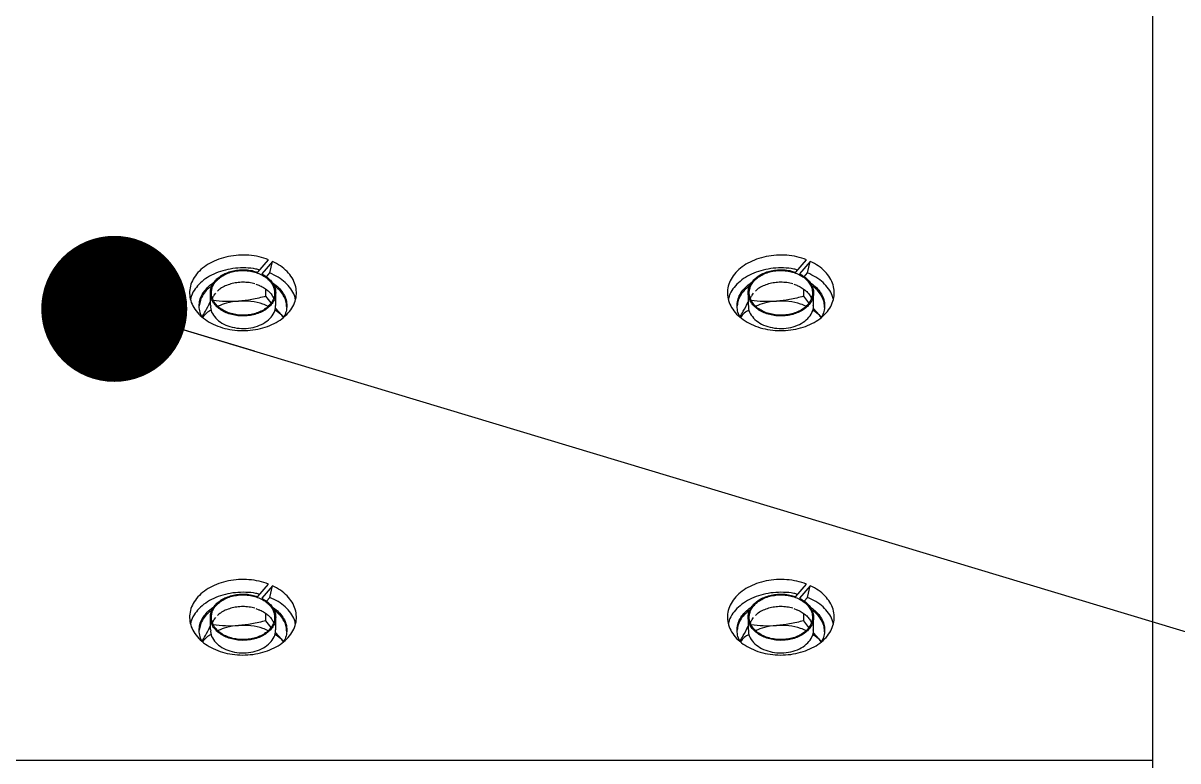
# Model space of a CAD drawing. Header units: millimetres. Extents: x 1293 to 41893, y 1011 to 26911.
# Drawn here: x 23953.2 to 24196.6, y 15630.2 to 15785.6 of the extents above; entities that cross this region are included whole.
import ezdxf

# ---------------------------------------------------------------- set-up
doc = ezdxf.new("R2010")
doc.units = ezdxf.units.MM
doc.header["$LTSCALE"] = 50
doc.layers.add('CAPA_1', color=7, linetype='Continuous')
doc.layers.add('MAQUINAS', color=11, linetype='Continuous')
doc.dimstyles.new('SLDDIMSTYLE2', dxfattribs={"dimtxt": 0.18, "dimasz": 30.769231, "dimexe": 0, "dimexo": 0.0625, "dimgap": 0, "dimtad": 0, "dimtih": 1, "dimtoh": 1, "dimdec": 0, "dimrnd": 1e-09, "dimzin": 0, "dimdsep": 46, "dimtxsty": 'Standard', "dimblk1": 'DOT', "dimblk2": 'DOT', "dimsah": 1, "dimcen": 0.09, "dimadec": 0, "dimazin": 0, "dimtfac": 30.769231, "dimtdec": 0, "dimtofl": 0, "dimtmove": 0, "dimatfit": 3, "dimldrblk": 'DOT', "dimfxl": 1, "dimfrac": 2, "dimtolj": 1, "dimtzin": 0, "dimarcsym": 0})

# ---------------------------------------------------------------- blocks, each defined once
blk = doc.blocks.new('_Dot')
at = {"color": 0, "linetype": 'ByBlock', "lineweight": -2}
blk.add_line((-0.5, 0), (-1, 0), dxfattribs=at)
at = {"color": 0, "linetype": 'ByBlock', "const_width": 0.5}
blk.add_lwpolyline([(-0.25, 0, 1), (0.25, 0, 1)], format="xyb", close=True, dxfattribs=at)

msp = doc.modelspace()

# ---------------------------------------------------------------- linework, layer by layer
at = {"layer": 'MAQUINAS', "linetype": 'Continuous', "lineweight": 25}
for p, q in [((24191.2425232, 16518.0450346), (24191.2425232, 15451.3783679)), ((24002.7019872, 15733.1192229), (24004.9546957, 15735.7724046)), ((24005.7748947, 15735.4242058), (24003.5221861, 15732.7710242)), ((24005.2007534, 15732.9690563), (24005.7748947, 15735.4242058)), ((24116.0353205, 15733.1192229), (24118.288029, 15735.7724046)), ((24119.108228, 15735.4242058), (24116.8555195, 15732.7710242)), ((24118.5340867, 15732.9690563), (24119.108228, 15735.4242058)), ((24004.5210803, 15732.168555), (24005.2007534, 15732.9690563)), ((24117.8544136, 15732.168555), (24118.5340867, 15732.9690563)), ((23992.8989324, 15730.1662706), (23992.8989324, 15729.8789931)), ((24002.2893695, 15730.5994219), (24002.9196594, 15730.3747244)), ((24106.2322657, 15730.1662706), (24106.2322657, 15729.8789931)), ((24115.6227029, 15730.5994219), (24116.2529928, 15730.3747244)), ((23992.6891899, 15728.7802435), (23992.6891899, 15726.1463276)), ((23993.531394, 15728.3228307), (23993.8197619, 15728.7288413)), ((24004.3960716, 15728.0537368), (24004.3960716, 15729.5654661)), ((24005.4991478, 15726.6493551), (24004.3960716, 15728.0537368)), ((24006.4625232, 15726.1463276), (24006.4625232, 15728.7802435)), ((24106.0225232, 15728.7802435), (24106.0225232, 15726.1463276)), ((24106.8647273, 15728.3228307), (24107.1530952, 15728.7288413)), ((24117.7294049, 15728.0537368), (24117.7294049, 15729.5654661)), ((24118.8324811, 15726.6493551), (24117.7294049, 15728.0537368)), ((24119.7958566, 15726.1463276), (24119.7958566, 15728.7802435)), ((24007.7345337, 15724.0914085), (24006.2692842, 15725.2092343)), ((24007.7345337, 15724.0914085), (24006.393251, 15725.5588323)), ((24121.067867, 15724.0914085), (24119.6026175, 15725.2092343)), ((24121.067867, 15724.0914085), (24119.7265843, 15725.5588323)), ((24008.0899994, 15723.6152156), (24007.7345337, 15724.0914085)), ((24007.7345337, 15724.0914085), (24008.175851, 15723.6936296)), ((24121.4233327, 15723.6152156), (24121.067867, 15724.0914085)), ((24121.067867, 15724.0914085), (24121.5091844, 15723.6936296)), ((24002.7019872, 15664.7655674), (24004.9546957, 15667.4187491)), ((24005.7748947, 15667.0705503), (24003.5221861, 15664.4173686)), ((24005.2007534, 15664.6154008), (24005.7748947, 15667.0705503)), ((24116.0353205, 15664.7655674), (24118.288029, 15667.4187491)), ((24119.108228, 15667.0705503), (24116.8555195, 15664.4173686)), ((24118.5340867, 15664.6154008), (24119.108228, 15667.0705503)), ((24004.5210803, 15663.8148995), (24005.2007534, 15664.6154008)), ((24117.8544136, 15663.8148995), (24118.5340867, 15664.6154008)), ((23992.8989324, 15661.8126151), (23992.8989324, 15661.5253376)), ((24002.2893695, 15662.2457663), (24002.9196594, 15662.0210689)), ((24106.2322657, 15661.8126151), (24106.2322657, 15661.5253376)), ((24115.6227029, 15662.2457663), (24116.2529928, 15662.0210689)), ((23992.6891899, 15660.426588), (23992.6891899, 15657.7926721)), ((23993.531394, 15659.9691752), (23993.8197619, 15660.3751858)), ((24004.3960716, 15659.7000813), (24004.3960716, 15661.2118105)), ((24005.4991478, 15658.2956996), (24004.3960716, 15659.7000813)), ((24006.4625232, 15657.7926721), (24006.4625232, 15660.426588)), ((24106.0225232, 15660.426588), (24106.0225232, 15657.7926721)), ((24106.8647273, 15659.9691752), (24107.1530952, 15660.3751858)), ((24117.7294049, 15659.7000813), (24117.7294049, 15661.2118105)), ((24118.8324811, 15658.2956996), (24117.7294049, 15659.7000813)), ((24119.7958566, 15657.7926721), (24119.7958566, 15660.426588)), ((24007.7345337, 15655.737753), (24006.2692842, 15656.8555788)), ((24007.7345337, 15655.737753), (24006.393251, 15657.2051768)), ((24121.067867, 15655.737753), (24119.6026175, 15656.8555788)), ((24121.067867, 15655.737753), (24119.7265843, 15657.2051768)), ((24008.0899994, 15655.2615601), (24007.7345337, 15655.737753)), ((24007.7345337, 15655.737753), (24008.175851, 15655.3399741)), ((24121.4233327, 15655.2615601), (24121.067867, 15655.737753)), ((24121.067867, 15655.737753), (24121.5091844, 15655.3399741)), ((24191.2425232, 15630.2566986), (23211.2425232, 15630.2566986))]:
    msp.add_line(p, q, dxfattribs=at)
for points in [[(24004.9546957, 15735.7724046), (24004.2967837, 15735.9926462), (24002.9809598, 15736.4331294), (24000.825971, 15736.7375678), (23998.6386713, 15736.763179), (23996.4825522, 15736.4851993), (23994.443159, 15735.9204038), (23992.5954498, 15735.0882066), (23991.0088808, 15734.0201897), (23989.742695, 15732.7561739), (23988.8442728, 15731.343466), (23988.3472081, 15729.8348923), (23988.2700931, 15728.2868755), (23988.6158111, 15726.7573103), (23989.3714327, 15725.3034025), (23990.5086976, 15723.9795279), (23991.9850724, 15722.835199), (23993.745341, 15721.9132135), (23995.7236697, 15721.2480536), (23997.8460693, 15720.8645961), (24000.0331627, 15720.7771821), (24002.2031529, 15720.989081), (24004.2748828, 15721.4923678), (24006.1708699, 15722.2682195), (24007.8202054, 15723.2876201), (24009.1612022, 15724.5124419), (24010.1437152, 15725.8968852), (24010.7309695, 15727.3891409), (24010.9011106, 15728.9335155), (24010.6473693, 15730.4718145), (24009.9807509, 15731.94813), (24008.9205313, 15733.301187), (24007.5274683, 15734.5030018), (24006.3590859, 15735.1171378), (24005.7748947, 15735.4242058)], [(24118.288029, 15735.7724046), (24117.6301171, 15735.9926462), (24116.3142931, 15736.4331294), (24114.1593043, 15736.7375678), (24111.9720047, 15736.763179), (24109.8158855, 15736.4851993), (24107.7764923, 15735.9204038), (24105.9287831, 15735.0882066), (24104.3422141, 15734.0201897), (24103.0760283, 15732.7561739), (24102.1776061, 15731.343466), (24101.6805415, 15729.8348923), (24101.6034264, 15728.2868755), (24101.9491445, 15726.7573103), (24102.704766, 15725.3034025), (24103.8420309, 15723.9795279), (24105.3184057, 15722.835199), (24107.0786743, 15721.9132135), (24109.057003, 15721.2480536), (24111.1794027, 15720.8645961), (24113.366496, 15720.7771821), (24115.5364862, 15720.989081), (24117.6082161, 15721.4923678), (24119.5042033, 15722.2682195), (24121.1535387, 15723.2876201), (24122.4945355, 15724.5124419), (24123.4770485, 15725.8968852), (24124.0643028, 15727.3891409), (24124.234444, 15728.9335155), (24123.9807027, 15730.4718145), (24123.3140842, 15731.94813), (24122.2538646, 15733.301187), (24120.8608017, 15734.5030018), (24119.6924192, 15735.1171378), (24119.108228, 15735.4242058)], [(24003.5221861, 15732.7710242), (24003.8693545, 15732.5782299), (24004.5636913, 15732.1926414), (24005.3830168, 15731.4495429), (24005.9993264, 15730.6188708), (24006.3767654, 15729.7178024), (24006.5049997, 15728.7830322), (24006.3783685, 15727.8479569), (24006.0017799, 15726.9471999), (24005.3890063, 15726.1137979), (24004.5625873, 15725.3783991), (24003.552891, 15724.7680264), (24002.3970279, 15724.3051141), (24001.1374789, 15724.0066751), (23999.820536, 15723.883678), (23998.4946005, 15723.9406433), (23997.208404, 15724.1754773), (23996.0092181, 15724.5795492), (23994.941116, 15725.1380083), (23994.0433534, 15725.8303296), (23993.3489257, 15726.6310685), (23992.8833549, 15727.5107954), (23992.6637522, 15728.4371782), (23992.6981884, 15729.3761694), (23992.9853982, 15730.293259), (23993.5148247, 15731.15474), (23994.2670141, 15731.9289559), (23995.2143067, 15732.587432), (23996.321941, 15733.1060425), (23997.5490069, 15733.4654476), (23998.8511574, 15733.6534804), (24000.1777323, 15733.6593405), (24001.4904357, 15733.4973296), (24002.2981367, 15733.2452585), (24002.7019872, 15733.1192229)], [(23996.7929041, 15724.4965757), (23997.1997547, 15724.3837242), (23998.0134559, 15724.1580212), (23999.3227064, 15724.0412057), (24000.6340068, 15724.0946897), (24001.9067006, 15724.3314037), (24003.08927, 15724.7382356), (24004.1369686, 15725.300627), (24005.0093467, 15725.9966772), (24005.6729293, 15726.7997146), (24006.1022021, 15727.6788582), (24006.2806718, 15728.6003286), (24006.2014791, 15729.5287127), (24005.8676674, 15730.4283337), (24005.2920649, 15731.2646195), (24004.4967918, 15732.005432), (24003.5124099, 15732.6223024), (24002.3767485, 15733.0915247), (24001.1334503, 15733.3950668), (23999.8302947, 15733.5212638), (23998.5173612, 15733.4652661), (23997.245105, 15733.2292256), (23996.0624184, 15732.8222132), (23995.0147512, 15732.2598702), (23994.1423646, 15731.5638069), (23993.4787847, 15730.7607739), (23993.0495091, 15729.8816259), (23992.8710479, 15728.9601686), (23992.9502093, 15728.0317361), (23993.2841382, 15727.1322956), (23993.859303, 15726.2953363), (23994.6562093, 15725.5570375), (23995.6344963, 15724.9307856), (23996.4067682, 15724.6413123), (23996.7929041, 15724.4965757)], [(24116.8555195, 15732.7710242), (24117.2026879, 15732.5782299), (24117.8970247, 15732.1926414), (24118.7163502, 15731.4495429), (24119.3326597, 15730.6188708), (24119.7100987, 15729.7178024), (24119.8383331, 15728.7830322), (24119.7117019, 15727.8479569), (24119.3351132, 15726.9471999), (24118.7223397, 15726.1137979), (24117.8959206, 15725.3783991), (24116.8862243, 15724.7680264), (24115.7303613, 15724.3051141), (24114.4708123, 15724.0066751), (24113.1538694, 15723.883678), (24111.8279338, 15723.9406433), (24110.5417374, 15724.1754773), (24109.3425514, 15724.5795492), (24108.2744493, 15725.1380083), (24107.3766867, 15725.8303296), (24106.682259, 15726.6310685), (24106.2166883, 15727.5107954), (24105.9970855, 15728.4371782), (24106.0315217, 15729.3761694), (24106.3187315, 15730.293259), (24106.8481581, 15731.15474), (24107.6003474, 15731.9289559), (24108.5476401, 15732.587432), (24109.6552743, 15733.1060425), (24110.8823402, 15733.4654476), (24112.1844908, 15733.6534804), (24113.5110657, 15733.6593405), (24114.823769, 15733.4973296), (24115.63147, 15733.2452585), (24116.0353205, 15733.1192229)], [(24110.1262374, 15724.4965757), (24110.5330881, 15724.3837242), (24111.3467893, 15724.1580212), (24112.6560397, 15724.0412057), (24113.9673402, 15724.0946897), (24115.2400339, 15724.3314037), (24116.4226033, 15724.7382356), (24117.4703019, 15725.300627), (24118.34268, 15725.9966772), (24119.0062627, 15726.7997146), (24119.4355354, 15727.6788582), (24119.6140052, 15728.6003286), (24119.5348124, 15729.5287127), (24119.2010007, 15730.4283337), (24118.6253983, 15731.2646195), (24117.8301252, 15732.005432), (24116.8457432, 15732.6223024), (24115.7100818, 15733.0915247), (24114.4667836, 15733.3950668), (24113.163628, 15733.5212638), (24111.8506945, 15733.4652661), (24110.5784384, 15733.2292256), (24109.3957517, 15732.8222132), (24108.3480845, 15732.2598702), (24107.4756979, 15731.5638069), (24106.8121181, 15730.7607739), (24106.3828424, 15729.8816259), (24106.2043813, 15728.9601686), (24106.2835426, 15728.0317361), (24106.6174715, 15727.1322956), (24107.1926364, 15726.2953363), (24107.9895426, 15725.5570375), (24108.9678297, 15724.9307856), (24109.7401015, 15724.6413123), (24110.1262374, 15724.4965757)], [(24004.9546957, 15667.4187491), (24004.2967837, 15667.6389907), (24002.9809598, 15668.0794739), (24000.825971, 15668.3839123), (23998.6386713, 15668.4095235), (23996.4825522, 15668.1315438), (23994.443159, 15667.5667483), (23992.5954498, 15666.7345511), (23991.0088808, 15665.6665342), (23989.742695, 15664.4025184), (23988.8442728, 15662.9898105), (23988.3472081, 15661.4812368), (23988.2700931, 15659.93322), (23988.6158111, 15658.4036548), (23989.3714327, 15656.949747), (23990.5086976, 15655.6258724), (23991.9850724, 15654.4815435), (23993.745341, 15653.559558), (23995.7236697, 15652.8943981), (23997.8460693, 15652.5109405), (24000.0331627, 15652.4235266), (24002.2031529, 15652.6354255), (24004.2748828, 15653.1387123), (24006.1708699, 15653.914564), (24007.8202054, 15654.9339646), (24009.1612022, 15656.1587864), (24010.1437152, 15657.5432297), (24010.7309695, 15659.0354854), (24010.9011106, 15660.57986), (24010.6473693, 15662.118159), (24009.9807509, 15663.5944745), (24008.9205313, 15664.9475314), (24007.5274683, 15666.1493463), (24006.3590859, 15666.7634823), (24005.7748947, 15667.0705503)], [(24118.288029, 15667.4187491), (24117.6301171, 15667.6389907), (24116.3142931, 15668.0794739), (24114.1593043, 15668.3839123), (24111.9720047, 15668.4095235), (24109.8158855, 15668.1315438), (24107.7764923, 15667.5667483), (24105.9287831, 15666.7345511), (24104.3422141, 15665.6665342), (24103.0760283, 15664.4025184), (24102.1776061, 15662.9898105), (24101.6805415, 15661.4812368), (24101.6034264, 15659.93322), (24101.9491445, 15658.4036548), (24102.704766, 15656.949747), (24103.8420309, 15655.6258724), (24105.3184057, 15654.4815435), (24107.0786743, 15653.559558), (24109.057003, 15652.8943981), (24111.1794027, 15652.5109405), (24113.366496, 15652.4235266), (24115.5364862, 15652.6354255), (24117.6082161, 15653.1387123), (24119.5042033, 15653.914564), (24121.1535387, 15654.9339646), (24122.4945355, 15656.1587864), (24123.4770485, 15657.5432297), (24124.0643028, 15659.0354854), (24124.234444, 15660.57986), (24123.9807027, 15662.118159), (24123.3140842, 15663.5944745), (24122.2538646, 15664.9475314), (24120.8608017, 15666.1493463), (24119.6924192, 15666.7634823), (24119.108228, 15667.0705503)], [(24003.5221861, 15664.4173686), (24003.8693545, 15664.2245744), (24004.5636913, 15663.8389859), (24005.3830168, 15663.0958874), (24005.9993264, 15662.2652153), (24006.3767654, 15661.3641469), (24006.5049997, 15660.4293766), (24006.3783685, 15659.4943013), (24006.0017799, 15658.5935444), (24005.3890063, 15657.7601424), (24004.5625873, 15657.0247436), (24003.552891, 15656.4143709), (24002.3970279, 15655.9514586), (24001.1374789, 15655.6530196), (23999.820536, 15655.5300225), (23998.4946005, 15655.5869878), (23997.208404, 15655.8218218), (23996.0092181, 15656.2258937), (23994.941116, 15656.7843528), (23994.0433534, 15657.4766741), (23993.3489257, 15658.277413), (23992.8833549, 15659.1571399), (23992.6637522, 15660.0835227), (23992.6981884, 15661.0225139), (23992.9853982, 15661.9396035), (23993.5148247, 15662.8010845), (23994.2670141, 15663.5753004), (23995.2143067, 15664.2337765), (23996.321941, 15664.752387), (23997.5490069, 15665.111792), (23998.8511574, 15665.2998249), (24000.1777323, 15665.3056849), (24001.4904357, 15665.143674), (24002.2981367, 15664.891603), (24002.7019872, 15664.7655674)], [(23996.7929041, 15656.1429202), (23997.1997547, 15656.0300687), (23998.0134559, 15655.8043657), (23999.3227064, 15655.6875502), (24000.6340068, 15655.7410341), (24001.9067006, 15655.9777482), (24003.08927, 15656.3845801), (24004.1369686, 15656.9469715), (24005.0093467, 15657.6430217), (24005.6729293, 15658.4460591), (24006.1022021, 15659.3252027), (24006.2806718, 15660.2466731), (24006.2014791, 15661.1750572), (24005.8676674, 15662.0746782), (24005.2920649, 15662.9109639), (24004.4967918, 15663.6517765), (24003.5124099, 15664.2686469), (24002.3767485, 15664.7378692), (24001.1334503, 15665.0414113), (23999.8302947, 15665.1676083), (23998.5173612, 15665.1116106), (23997.245105, 15664.8755701), (23996.0624184, 15664.4685577), (23995.0147512, 15663.9062147), (23994.1423646, 15663.2101514), (23993.4787847, 15662.4071184), (23993.0495091, 15661.5279703), (23992.8710479, 15660.6065131), (23992.9502093, 15659.6780806), (23993.2841382, 15658.7786401), (23993.859303, 15657.9416808), (23994.6562093, 15657.203382), (23995.6344963, 15656.5771301), (23996.4067682, 15656.2876568), (23996.7929041, 15656.1429202)], [(24116.8555195, 15664.4173686), (24117.2026879, 15664.2245744), (24117.8970247, 15663.8389859), (24118.7163502, 15663.0958874), (24119.3326597, 15662.2652153), (24119.7100987, 15661.3641469), (24119.8383331, 15660.4293766), (24119.7117019, 15659.4943013), (24119.3351132, 15658.5935444), (24118.7223397, 15657.7601424), (24117.8959206, 15657.0247436), (24116.8862243, 15656.4143709), (24115.7303613, 15655.9514586), (24114.4708123, 15655.6530196), (24113.1538694, 15655.5300225), (24111.8279338, 15655.5869878), (24110.5417374, 15655.8218218), (24109.3425514, 15656.2258937), (24108.2744493, 15656.7843528), (24107.3766867, 15657.4766741), (24106.682259, 15658.277413), (24106.2166883, 15659.1571399), (24105.9970855, 15660.0835227), (24106.0315217, 15661.0225139), (24106.3187315, 15661.9396035), (24106.8481581, 15662.8010845), (24107.6003474, 15663.5753004), (24108.5476401, 15664.2337765), (24109.6552743, 15664.752387), (24110.8823402, 15665.111792), (24112.1844908, 15665.2998249), (24113.5110657, 15665.3056849), (24114.823769, 15665.143674), (24115.63147, 15664.891603), (24116.0353205, 15664.7655674)], [(24110.1262374, 15656.1429202), (24110.5330881, 15656.0300687), (24111.3467893, 15655.8043657), (24112.6560397, 15655.6875502), (24113.9673402, 15655.7410341), (24115.2400339, 15655.9777482), (24116.4226033, 15656.3845801), (24117.4703019, 15656.9469715), (24118.34268, 15657.6430217), (24119.0062627, 15658.4460591), (24119.4355354, 15659.3252027), (24119.6140052, 15660.2466731), (24119.5348124, 15661.1750572), (24119.2010007, 15662.0746782), (24118.6253983, 15662.9109639), (24117.8301252, 15663.6517765), (24116.8457432, 15664.2686469), (24115.7100818, 15664.7378692), (24114.4667836, 15665.0414113), (24113.163628, 15665.1676083), (24111.8506945, 15665.1116106), (24110.5784384, 15664.8755701), (24109.3957517, 15664.4685577), (24108.3480845, 15663.9062147), (24107.4756979, 15663.2101514), (24106.8121181, 15662.4071184), (24106.3828424, 15661.5279703), (24106.2043813, 15660.6065131), (24106.2835426, 15659.6780806), (24106.6174715, 15658.7786401), (24107.1926364, 15657.9416808), (24107.9895426, 15657.203382), (24108.9678297, 15656.5771301), (24109.7401015, 15656.2876568), (24110.1262374, 15656.1429202)]]:
    msp.add_open_spline(points, degree=3, dxfattribs=at)
for points, knots in [([(24003.1059746, 15733.5950289), (24002.8390985, 15733.6671488), (24001.8933109, 15733.9227362), (24000.1445638, 15734.0626095), (23997.9631792, 15734.0052021), (23995.8336036, 15733.6335035), (23993.8458623, 15732.9838987), (23992.073386, 15732.0744291), (23990.575705, 15730.9416325), (23989.4367633, 15729.6240239), (23988.7382483, 15728.4300201), (23988.5858927, 15727.6731942), (23988.535993, 15727.4253174)], [0, 0, 0, 0, 0.0442667192, 0.156877675, 0.2694886309, 0.3820995868, 0.4947105427, 0.6073214985, 0.7199324544, 0.8325434103, 0.9451543662, 1, 1, 1, 1]), ([(24010.6378163, 15727.3377719), (24010.576557, 15727.6335679), (24010.4099367, 15728.4381094), (24009.6817664, 15729.676133), (24008.5237096, 15730.9835625), (24007.0274116, 15732.123693), (24005.8096394, 15732.6872685), (24005.2007534, 15732.9690563)], [0, 0, 0, 0, 0.1269086701, 0.3451815026, 0.5634543351, 0.7817271675, 1, 1, 1, 1]), ([(24116.439308, 15733.5950289), (24116.1724318, 15733.6671488), (24115.2266443, 15733.9227362), (24113.4778971, 15734.0626095), (24111.2965126, 15734.0052021), (24109.1669369, 15733.6335035), (24107.1791956, 15732.9838987), (24105.4067194, 15732.0744291), (24103.9090383, 15730.9416325), (24102.7700966, 15729.6240239), (24102.0715816, 15728.4300201), (24101.919226, 15727.6731942), (24101.8693263, 15727.4253174)], [0, 0, 0, 0, 0.0442667192, 0.156877675, 0.2694886309, 0.3820995868, 0.4947105427, 0.6073214985, 0.7199324544, 0.8325434103, 0.9451543662, 1, 1, 1, 1]), ([(24123.9711496, 15727.3377719), (24123.9098904, 15727.6335679), (24123.74327, 15728.4381094), (24123.0150997, 15729.676133), (24121.8570429, 15730.9835625), (24120.360745, 15732.123693), (24119.1429728, 15732.6872685), (24118.5340867, 15732.9690563)], [0, 0, 0, 0, 0.1269086701, 0.3451815026, 0.5634543351, 0.7817271675, 1, 1, 1, 1]), ([(23991.0596496, 15723.5960352), (23991.0152271, 15723.6581035), (23990.6994632, 15724.0992977), (23990.4255842, 15725.013095), (23990.2831781, 15726.284872), (23990.5256533, 15727.5569107), (23991.09876, 15728.7750306), (23992.0186363, 15729.8720567), (23992.8162379, 15730.5975751), (23993.3556485, 15730.8871515), (23993.4165274, 15730.9198337)], [0, 0, 0, 0, 0.0260238684, 0.1849827559, 0.3439416434, 0.502900531, 0.6618594185, 0.8208183061, 0.9797771936, 1, 1, 1, 1]), ([(23993.0188703, 15730.2619672), (23992.6986327, 15730.0246213), (23991.9606051, 15729.4776281), (23991.1417674, 15728.4365314), (23990.5332452, 15727.2574596), (23990.4223344, 15726.4398467), (23990.3692423, 15726.0484626)], [0, 0, 0, 0, 0.2080204508, 0.4794090817, 0.7507977126, 1, 1, 1, 1]), ([(24002.0989506, 15730.6773415), (24001.6856567, 15730.7742898), (24000.8590688, 15730.9681864), (23999.5489861, 15731.0432026), (23998.2468245, 15730.95442), (23996.9886627, 15730.6915879), (23995.8302342, 15730.2630996), (23994.8795654, 15729.7546914), (23994.4091272, 15729.3441659), (23994.2126751, 15729.172733)], [0, 0, 0, 0, 0.1488756614, 0.2977513228, 0.4466269842, 0.5955026456, 0.744378307, 0.8932539685, 1, 1, 1, 1]), ([(24002.9196594, 15730.3747244), (24002.9967717, 15730.3481724), (24003.4246605, 15730.2008382), (24004.0973558, 15729.8128154), (24004.8988993, 15729.2274724), (24005.5114995, 15728.5509624), (24005.8848676, 15727.9935576), (24005.9852196, 15727.6612224), (24006.0093407, 15727.5813407)], [0, 0, 0, 0, 0.0484218878, 0.2686885188, 0.4887285324, 0.7088688261, 0.9300222995, 1, 1, 1, 1]), ([(24005.7176552, 15730.9351774), (24006.0986089, 15730.6753363), (24006.9027685, 15730.1268348), (24007.8167507, 15729.0989756), (24008.4825654, 15727.9421242), (24008.8236718, 15726.7120756), (24008.8154496, 15725.4643496), (24008.5721278, 15724.4127235), (24008.2127279, 15723.8255509), (24008.0866946, 15723.6196428)], [0, 0, 0, 0, 0.139771742, 0.2950457489, 0.4503197559, 0.6055937629, 0.7608677699, 0.9161417768, 1, 1, 1, 1]), ([(24008.7815297, 15725.6960311), (24008.7700887, 15726.0410943), (24008.7444727, 15726.8136765), (24008.2870118, 15727.9824769), (24007.4812563, 15729.1278959), (24006.7213641, 15729.9122751), (24006.1767752, 15730.2441081), (24006.0896281, 15730.2972092)], [0, 0, 0, 0, 0.2019016057, 0.4520492373, 0.7021968689, 0.9523445004, 1, 1, 1, 1]), ([(24104.392983, 15723.5960352), (24104.3485604, 15723.6581035), (24104.0327966, 15724.0992977), (24103.7589175, 15725.013095), (24103.6165114, 15726.284872), (24103.8589866, 15727.5569107), (24104.4320933, 15728.7750306), (24105.3519696, 15729.8720567), (24106.1495712, 15730.5975751), (24106.6889818, 15730.8871515), (24106.7498608, 15730.9198337)], [0, 0, 0, 0, 0.0260238684, 0.1849827559, 0.3439416434, 0.502900531, 0.6618594185, 0.8208183061, 0.9797771936, 1, 1, 1, 1]), ([(24106.3522037, 15730.2619672), (24106.031966, 15730.0246213), (24105.2939384, 15729.4776281), (24104.4751007, 15728.4365314), (24103.8665785, 15727.2574596), (24103.7556677, 15726.4398467), (24103.7025757, 15726.0484626)], [0, 0, 0, 0, 0.2080204508, 0.4794090817, 0.7507977126, 1, 1, 1, 1]), ([(24115.4322839, 15730.6773415), (24115.01899, 15730.7742898), (24114.1924022, 15730.9681864), (24112.8823194, 15731.0432026), (24111.5801578, 15730.95442), (24110.321996, 15730.6915879), (24109.1635675, 15730.2630996), (24108.2128987, 15729.7546914), (24107.7424605, 15729.3441659), (24107.5460085, 15729.172733)], [0, 0, 0, 0, 0.1488756614, 0.2977513228, 0.4466269842, 0.5955026456, 0.744378307, 0.8932539685, 1, 1, 1, 1]), ([(24116.2529928, 15730.3747244), (24116.330105, 15730.3481724), (24116.7579938, 15730.2008382), (24117.4306892, 15729.8128154), (24118.2322326, 15729.2274724), (24118.8448328, 15728.5509624), (24119.2182009, 15727.9935576), (24119.3185529, 15727.6612224), (24119.342674, 15727.5813407)], [0, 0, 0, 0, 0.0484218878, 0.2686885188, 0.4887285324, 0.7088688261, 0.9300222995, 1, 1, 1, 1]), ([(24119.0509885, 15730.9351774), (24119.4319423, 15730.6753363), (24120.2361018, 15730.1268348), (24121.150084, 15729.0989756), (24121.8158988, 15727.9421242), (24122.1570052, 15726.7120756), (24122.1487829, 15725.4643496), (24121.9054611, 15724.4127235), (24121.5460613, 15723.8255509), (24121.4200279, 15723.6196428)], [0, 0, 0, 0, 0.139771742, 0.2950457489, 0.4503197559, 0.6055937629, 0.7608677699, 0.9161417768, 1, 1, 1, 1]), ([(24122.1148631, 15725.6960311), (24122.1034221, 15726.0410943), (24122.0778061, 15726.8136765), (24121.6203451, 15727.9824769), (24120.8145896, 15729.1278959), (24120.0546974, 15729.9122751), (24119.5101085, 15730.2441081), (24119.4229615, 15730.2972092)], [0, 0, 0, 0, 0.2019016057, 0.4520492373, 0.7021968689, 0.9523445004, 1, 1, 1, 1]), ([(23993.1544906, 15727.6004638), (23993.2044234, 15727.7543755), (23993.2853745, 15728.0038977), (23993.4632404, 15728.2344782), (23993.531394, 15728.3228307)], [0, 0, 0, 0, 0.6168256867, 1, 1, 1, 1]), ([(23993.2808896, 15727.259819), (23994.1420626, 15727.1563142), (23995.9016856, 15726.9448242), (23997.719394, 15727.0099319), (23998.647502, 15727.0431753)], [0, 0, 0, 0, 0.4894076312, 1, 1, 1, 1]), ([(24004.3960716, 15728.0537368), (24003.4086341, 15727.803035), (24001.5230854, 15727.3243107), (23999.5752711, 15727.1338799), (23998.647502, 15727.0431753)], [0, 0, 0, 0, 0.523687075, 1, 1, 1, 1]), ([(24106.4878239, 15727.6004638), (24106.5377567, 15727.7543755), (24106.6187079, 15728.0038977), (24106.7965737, 15728.2344782), (24106.8647273, 15728.3228307)], [0, 0, 0, 0, 0.6168256867, 1, 1, 1, 1]), ([(24106.6142229, 15727.259819), (24107.4753959, 15727.1563142), (24109.2350189, 15726.9448242), (24111.0527273, 15727.0099319), (24111.9808353, 15727.0431753)], [0, 0, 0, 0, 0.4894076312, 1, 1, 1, 1]), ([(24117.7294049, 15728.0537368), (24116.7419675, 15727.803035), (24114.8564188, 15727.3243107), (24112.9086045, 15727.1338799), (24111.9808353, 15727.0431753)], [0, 0, 0, 0, 0.523687075, 1, 1, 1, 1]), ([(23990.9590527, 15723.7409691), (23991.1902781, 15724.1167292), (23991.7770401, 15725.0702653), (23992.3450286, 15726.2051824), (23992.6891899, 15726.8928626)], [0, 0, 0, 0, 0.3940701088, 1, 1, 1, 1]), ([(23992.8747562, 15725.1695733), (23992.5214789, 15724.96451), (23991.767925, 15724.5271024), (23991.3053582, 15723.9190327), (23991.0596496, 15723.5960352)], [0, 0, 0, 0, 0.46881493409, 1, 1, 1, 1]), ([(23992.7610569, 15726.1464937), (23992.7478388, 15725.9063547), (23992.7087707, 15725.1965868), (23993.2676347, 15724.0557329), (23994.3505042, 15722.8664784), (23995.8967289, 15721.9497873), (23997.7408952, 15721.3817892), (23999.7394296, 15721.2096871), (24001.724552, 15721.4477949), (24003.5285188, 15722.0762676), (24005.0143302, 15723.0431101), (24006.0097365, 15724.2671401), (24006.4830674, 15725.3496851), (24006.414862, 15725.9810372), (24006.3972232, 15726.1443136)], [0, 0, 0, 0, 0.0470837889, 0.1391634444, 0.2312430998, 0.3233227552, 0.4154024107, 0.5074820661, 0.5995617215, 0.691641377, 0.7837210324, 0.8758006879, 0.9678803433, 1, 1, 1, 1]), ([(23998.647502, 15727.0431753), (23997.7769867, 15726.9486743), (23996.219707, 15726.7796199), (23994.8741719, 15726.2063835), (23994.2807874, 15725.9535848)], [0, 0, 0, 0, 0.55899740235, 1, 1, 1, 1]), ([(24004.8691742, 15725.9304328), (24004.5041263, 15726.1062098), (24003.4181574, 15726.6291229), (24001.2616232, 15727.0630551), (23999.5188757, 15727.0498019), (23998.647502, 15727.0431753)], [0, 0, 0, 0, 0.2020310754, 0.6010155377, 1, 1, 1, 1]), ([(24104.2773615, 15723.7158372), (24104.5136291, 15724.099645), (24105.105453, 15725.0610402), (24105.6783425, 15726.2053711), (24106.0225232, 15726.8928626)], [0, 0, 0, 0, 0.3992195998, 1, 1, 1, 1]), ([(24106.2080895, 15725.1695733), (24105.8545902, 15724.9646402), (24105.1083336, 15724.5320152), (24104.6500651, 15723.9304868), (24104.4088769, 15723.6139004)], [0, 0, 0, 0, 0.4736966407, 1, 1, 1, 1]), ([(24106.0943902, 15726.1464937), (24106.0811721, 15725.9063547), (24106.0421041, 15725.1965868), (24106.600968, 15724.0557329), (24107.6838375, 15722.8664784), (24109.2300622, 15721.9497873), (24111.0742286, 15721.3817892), (24113.072763, 15721.2096871), (24115.0578853, 15721.4477949), (24116.8618521, 15722.0762676), (24118.3476636, 15723.0431101), (24119.3430698, 15724.2671401), (24119.8164008, 15725.3496851), (24119.7481953, 15725.9810372), (24119.7305565, 15726.1443136)], [0, 0, 0, 0, 0.0470837889, 0.1391634444, 0.2312430998, 0.3233227552, 0.4154024107, 0.5074820661, 0.5995617215, 0.691641377, 0.7837210324, 0.8758006879, 0.9678803433, 1, 1, 1, 1]), ([(24111.9808353, 15727.0431753), (24111.11032, 15726.9486743), (24109.5530404, 15726.7796199), (24108.2075052, 15726.2063835), (24107.6141207, 15725.9535848)], [0, 0, 0, 0, 0.5589974024, 1, 1, 1, 1]), ([(24118.2025075, 15725.9304328), (24117.8374596, 15726.1062098), (24116.7514908, 15726.6291229), (24114.5949565, 15727.0630551), (24112.8522091, 15727.0498019), (24111.9808353, 15727.0431753)], [0, 0, 0, 0, 0.2020310754, 0.6010155377, 1, 1, 1, 1]), ([(24003.1059746, 15665.2413734), (24002.8390985, 15665.3134933), (24001.8933109, 15665.5690807), (24000.1445638, 15665.708954), (23997.9631792, 15665.6515466), (23995.8336036, 15665.279848), (23993.8458623, 15664.6302432), (23992.073386, 15663.7207736), (23990.575705, 15662.587977), (23989.4367633, 15661.2703684), (23988.7382483, 15660.0763645), (23988.5858927, 15659.3195386), (23988.535993, 15659.0716619)], [0, 0, 0, 0, 0.0442667192, 0.156877675, 0.2694886309, 0.3820995868, 0.4947105427, 0.6073214985, 0.7199324544, 0.8325434103, 0.9451543662, 1, 1, 1, 1]), ([(24010.6378163, 15658.9841164), (24010.576557, 15659.2799123), (24010.4099367, 15660.0844539), (24009.6817664, 15661.3224775), (24008.5237096, 15662.629907), (24007.0274116, 15663.7700375), (24005.8096394, 15664.333613), (24005.2007534, 15664.6154008)], [0, 0, 0, 0, 0.1269086701, 0.3451815026, 0.5634543351, 0.7817271675, 1, 1, 1, 1]), ([(24116.439308, 15665.2413734), (24116.1724318, 15665.3134933), (24115.2266443, 15665.5690807), (24113.4778971, 15665.708954), (24111.2965126, 15665.6515466), (24109.1669369, 15665.279848), (24107.1791956, 15664.6302432), (24105.4067194, 15663.7207736), (24103.9090383, 15662.587977), (24102.7700966, 15661.2703684), (24102.0715816, 15660.0763645), (24101.919226, 15659.3195386), (24101.8693263, 15659.0716619)], [0, 0, 0, 0, 0.04426671917, 0.15687767504, 0.26948863092, 0.3820995868, 0.49471054267, 0.60732149855, 0.71993245442, 0.8325434103, 0.94515436618, 1, 1, 1, 1]), ([(24123.9711496, 15658.9841164), (24123.9098904, 15659.2799123), (24123.74327, 15660.0844539), (24123.0150997, 15661.3224775), (24121.8570429, 15662.629907), (24120.360745, 15663.7700375), (24119.1429728, 15664.333613), (24118.5340867, 15664.6154008)], [0, 0, 0, 0, 0.1269086701, 0.3451815026, 0.5634543351, 0.7817271675, 1, 1, 1, 1]), ([(23991.0596496, 15655.2423796), (23991.0152271, 15655.304448), (23990.6994632, 15655.7456421), (23990.4255842, 15656.6594395), (23990.2831781, 15657.9312164), (23990.5256533, 15659.2032552), (23991.09876, 15660.4213751), (23992.0186363, 15661.5184011), (23992.8162379, 15662.2439196), (23993.3556485, 15662.533496), (23993.4165274, 15662.5661782)], [0, 0, 0, 0, 0.0260238684, 0.1849827559, 0.3439416434, 0.502900531, 0.6618594185, 0.8208183061, 0.9797771936, 1, 1, 1, 1]), ([(23993.0188703, 15661.9083116), (23992.6986327, 15661.6709658), (23991.9606051, 15661.1239726), (23991.1417674, 15660.0828759), (23990.5332452, 15658.9038041), (23990.4223344, 15658.0861912), (23990.3692423, 15657.694807)], [0, 0, 0, 0, 0.2080204508, 0.4794090817, 0.7507977126, 1, 1, 1, 1]), ([(24002.0989506, 15662.323686), (24001.6856567, 15662.4206343), (24000.8590688, 15662.6145308), (23999.5489861, 15662.6895471), (23998.2468245, 15662.6007645), (23996.9886627, 15662.3379323), (23995.8302342, 15661.9094441), (23994.8795654, 15661.4010359), (23994.4091272, 15660.9905104), (23994.2126751, 15660.8190775)], [0, 0, 0, 0, 0.1488756614, 0.2977513228, 0.4466269842, 0.5955026456, 0.744378307, 0.8932539685, 1, 1, 1, 1]), ([(24002.9196594, 15662.0210689), (24002.9967717, 15661.9945169), (24003.4246605, 15661.8471827), (24004.0973558, 15661.4591598), (24004.8988993, 15660.8738169), (24005.5114995, 15660.1973069), (24005.8848676, 15659.6399021), (24005.9852196, 15659.3075669), (24006.0093407, 15659.2276852)], [0, 0, 0, 0, 0.0484218878, 0.2686885188, 0.4887285324, 0.7088688261, 0.9300222995, 1, 1, 1, 1]), ([(24005.7176552, 15662.5815218), (24006.0986089, 15662.3216808), (24006.9027685, 15661.7731792), (24007.8167507, 15660.74532), (24008.4825654, 15659.5884686), (24008.8236718, 15658.3584201), (24008.8154496, 15657.1106941), (24008.5721278, 15656.059068), (24008.2127279, 15655.4718954), (24008.0866946, 15655.2659873)], [0, 0, 0, 0, 0.139771742, 0.2950457489, 0.4503197559, 0.6055937629, 0.7608677699, 0.9161417768, 1, 1, 1, 1]), ([(24008.7815297, 15657.3423755), (24008.7700887, 15657.6874388), (24008.7444727, 15658.460021), (24008.2870118, 15659.6288214), (24007.4812563, 15660.7742404), (24006.7213641, 15661.5586196), (24006.1767752, 15661.8904526), (24006.0896281, 15661.9435537)], [0, 0, 0, 0, 0.2019016057, 0.4520492373, 0.7021968689, 0.9523445004, 1, 1, 1, 1]), ([(24104.392983, 15655.2423796), (24104.3485604, 15655.304448), (24104.0327966, 15655.7456421), (24103.7589175, 15656.6594395), (24103.6165114, 15657.9312164), (24103.8589866, 15659.2032552), (24104.4320933, 15660.4213751), (24105.3519696, 15661.5184011), (24106.1495712, 15662.2439196), (24106.6889818, 15662.533496), (24106.7498608, 15662.5661782)], [0, 0, 0, 0, 0.0260238684, 0.1849827559, 0.3439416434, 0.502900531, 0.6618594185, 0.8208183061, 0.9797771936, 1, 1, 1, 1]), ([(24106.3522037, 15661.9083116), (24106.031966, 15661.6709658), (24105.2939384, 15661.1239726), (24104.4751007, 15660.0828759), (24103.8665785, 15658.9038041), (24103.7556677, 15658.0861912), (24103.7025757, 15657.694807)], [0, 0, 0, 0, 0.20802045077, 0.47940908169, 0.75079771261, 1, 1, 1, 1]), ([(24115.4322839, 15662.323686), (24115.01899, 15662.4206343), (24114.1924022, 15662.6145308), (24112.8823194, 15662.6895471), (24111.5801578, 15662.6007645), (24110.321996, 15662.3379323), (24109.1635675, 15661.9094441), (24108.2128987, 15661.4010359), (24107.7424605, 15660.9905104), (24107.5460085, 15660.8190775)], [0, 0, 0, 0, 0.1488756614, 0.2977513228, 0.4466269842, 0.5955026456, 0.744378307, 0.8932539685, 1, 1, 1, 1]), ([(24116.2529928, 15662.0210689), (24116.330105, 15661.9945169), (24116.7579938, 15661.8471827), (24117.4306892, 15661.4591598), (24118.2322326, 15660.8738169), (24118.8448328, 15660.1973069), (24119.2182009, 15659.6399021), (24119.3185529, 15659.3075669), (24119.342674, 15659.2276852)], [0, 0, 0, 0, 0.0484218878, 0.2686885188, 0.4887285324, 0.7088688261, 0.9300222995, 1, 1, 1, 1]), ([(24119.0509885, 15662.5815218), (24119.4319423, 15662.3216808), (24120.2361018, 15661.7731792), (24121.150084, 15660.74532), (24121.8158988, 15659.5884686), (24122.1570052, 15658.3584201), (24122.1487829, 15657.1106941), (24121.9054611, 15656.059068), (24121.5460613, 15655.4718954), (24121.4200279, 15655.2659873)], [0, 0, 0, 0, 0.139771742, 0.2950457489, 0.4503197559, 0.6055937629, 0.7608677699, 0.9161417768, 1, 1, 1, 1]), ([(24122.1148631, 15657.3423755), (24122.1034221, 15657.6874388), (24122.0778061, 15658.460021), (24121.6203451, 15659.6288214), (24120.8145896, 15660.7742404), (24120.0546974, 15661.5586196), (24119.5101085, 15661.8904526), (24119.4229615, 15661.9435537)], [0, 0, 0, 0, 0.2019016057, 0.4520492373, 0.7021968689, 0.9523445004, 1, 1, 1, 1]), ([(23993.1544906, 15659.2468083), (23993.2044234, 15659.40072), (23993.2853745, 15659.6502422), (23993.4632404, 15659.8808227), (23993.531394, 15659.9691752)], [0, 0, 0, 0, 0.6168256867, 1, 1, 1, 1]), ([(24004.3960716, 15659.7000813), (24003.4086341, 15659.4493795), (24001.5230854, 15658.9706552), (23999.5752711, 15658.7802244), (23998.647502, 15658.6895198)], [0, 0, 0, 0, 0.523687075, 1, 1, 1, 1]), ([(24106.4878239, 15659.2468083), (24106.5377567, 15659.40072), (24106.6187079, 15659.6502422), (24106.7965737, 15659.8808227), (24106.8647273, 15659.9691752)], [0, 0, 0, 0, 0.6168256867, 1, 1, 1, 1]), ([(24117.7294049, 15659.7000813), (24116.7419675, 15659.4493795), (24114.8564188, 15658.9706552), (24112.9086045, 15658.7802244), (24111.9808353, 15658.6895198)], [0, 0, 0, 0, 0.523687075, 1, 1, 1, 1]), ([(23990.9590527, 15655.3873136), (23991.1902781, 15655.7630736), (23991.7770401, 15656.7166097), (23992.3450286, 15657.8515269), (23992.6891899, 15658.5392071)], [0, 0, 0, 0, 0.3940701088, 1, 1, 1, 1]), ([(23992.8747562, 15656.8159177), (23992.5212569, 15656.6109847), (23991.7750002, 15656.1783597), (23991.3167318, 15655.5768313), (23991.0755435, 15655.2602449)], [0, 0, 0, 0, 0.47369664067, 1, 1, 1, 1]), ([(23992.7610569, 15657.7928382), (23992.7478388, 15657.5526992), (23992.7087707, 15656.8429313), (23993.2676347, 15655.7020774), (23994.3505042, 15654.5128228), (23995.8967289, 15653.5961318), (23997.7408952, 15653.0281336), (23999.7394296, 15652.8560316), (24001.724552, 15653.0941394), (24003.5285188, 15653.7226121), (24005.0143302, 15654.6894546), (24006.0097365, 15655.9134846), (24006.4830674, 15656.9960295), (24006.414862, 15657.6273817), (24006.3972232, 15657.790658)], [0, 0, 0, 0, 0.0470837889, 0.1391634444, 0.2312430998, 0.3233227552, 0.4154024107, 0.5074820661, 0.5995617215, 0.691641377, 0.7837210324, 0.8758006879, 0.9678803433, 1, 1, 1, 1]), ([(23993.2808896, 15658.9061635), (23994.1420626, 15658.8026587), (23995.9016856, 15658.5911687), (23997.719394, 15658.6562763), (23998.647502, 15658.6895198)], [0, 0, 0, 0, 0.4894076312, 1, 1, 1, 1]), ([(23998.647502, 15658.6895198), (23997.7769867, 15658.5950188), (23996.219707, 15658.4259644), (23994.8741719, 15657.852728), (23994.2807874, 15657.5999293)], [0, 0, 0, 0, 0.5589974024, 1, 1, 1, 1]), ([(24004.8691742, 15657.5767773), (24004.5041263, 15657.7525543), (24003.4181574, 15658.2754674), (24001.2616232, 15658.7093996), (23999.5188757, 15658.6961464), (23998.647502, 15658.6895198)], [0, 0, 0, 0, 0.2020310754, 0.6010155377, 1, 1, 1, 1]), ([(24104.2773615, 15655.3621817), (24104.5136291, 15655.7459895), (24105.105453, 15656.7073846), (24105.6783425, 15657.8517155), (24106.0225232, 15658.5392071)], [0, 0, 0, 0, 0.3992195998, 1, 1, 1, 1]), ([(24106.2080895, 15656.8159177), (24105.8545902, 15656.6109847), (24105.1083336, 15656.1783597), (24104.6500651, 15655.5768313), (24104.4088769, 15655.2602449)], [0, 0, 0, 0, 0.4736966407, 1, 1, 1, 1]), ([(24106.0943902, 15657.7928382), (24106.0811721, 15657.5526992), (24106.0421041, 15656.8429313), (24106.600968, 15655.7020774), (24107.6838375, 15654.5128228), (24109.2300622, 15653.5961318), (24111.0742286, 15653.0281336), (24113.072763, 15652.8560316), (24115.0578853, 15653.0941394), (24116.8618521, 15653.7226121), (24118.3476636, 15654.6894546), (24119.3430698, 15655.9134846), (24119.8164008, 15656.9960295), (24119.7481953, 15657.6273817), (24119.7305565, 15657.790658)], [0, 0, 0, 0, 0.0470837889, 0.1391634444, 0.2312430998, 0.3233227552, 0.4154024107, 0.5074820661, 0.5995617215, 0.691641377, 0.7837210324, 0.8758006879, 0.9678803433, 1, 1, 1, 1]), ([(24106.6142229, 15658.9061635), (24107.4753959, 15658.8026587), (24109.2350189, 15658.5911687), (24111.0527273, 15658.6562763), (24111.9808353, 15658.6895198)], [0, 0, 0, 0, 0.4894076312, 1, 1, 1, 1]), ([(24111.9808353, 15658.6895198), (24111.11032, 15658.5950188), (24109.5530404, 15658.4259644), (24108.2075052, 15657.852728), (24107.6141207, 15657.5999293)], [0, 0, 0, 0, 0.55899740235, 1, 1, 1, 1]), ([(24118.2025075, 15657.5767773), (24117.8374596, 15657.7525543), (24116.7514908, 15658.2754674), (24114.5949565, 15658.7093996), (24112.8522091, 15658.6961464), (24111.9808353, 15658.6895198)], [0, 0, 0, 0, 0.2020310754, 0.6010155377, 1, 1, 1, 1])]:
    msp.add_open_spline(points, degree=3, knots=knots, dxfattribs=at)

# ---------------------------------------------------------------- leaders
at = {"layer": 'CAPA_1'}
msp.add_leader([(23972.4420342, 15725.4137318), (25425.0842192, 15287.4745643)], dimstyle='SLDDIMSTYLE2', dxfattribs=at)

doc.saveas('drawing.dxf')
